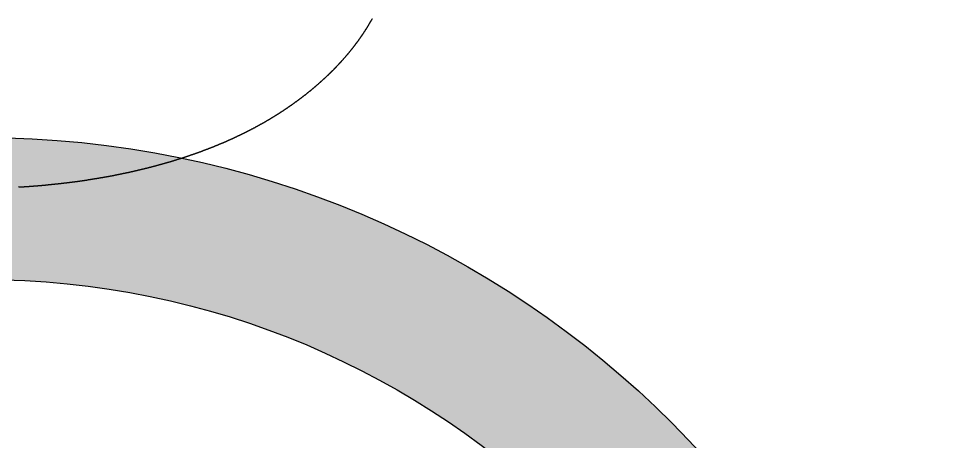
# Model space of a CAD drawing. Header units: millimetres. Extents: x 88 to 97873, y 32 to 55088.
# Drawn here: x 48191.74 to 48221.05, y 4628.88 to 4642.07 of the extents above; entities that cross this region are included whole.
import ezdxf

# ---------------------------------------------------------------- set-up
doc = ezdxf.new("R2010")
doc.units = ezdxf.units.MM
doc.header["$LTSCALE"] = 0.3
doc.layers.add('FICHAS_XLR', color=7, linetype='Continuous')

# ---------------------------------------------------------------- blocks, each defined once
blk = doc.blocks.new('FICHA_XLR_FEMEA')
at = {"layer": 'FICHAS_XLR'}
h = blk.add_hatch(color=0, dxfattribs=at)
h.dxf.hatch_style = 1
h.paths.add_polyline_path([(-762, 0, 1), (762, 0, 1)], flags=0)
h.paths.add_polyline_path([(-274.4, -13.5, -1), (-554.4, -13.5, -1)], flags=0)
h.paths.add_polyline_path([(538.6, -13.5, -1), (258.6, -13.5, -1)], flags=0)
h.paths.add_polyline_path([(140, -427.7, -1), (-140, -427.7, -1)], flags=0)
h.paths.add_polyline_path([(-1150.6, 0, 1), (1150.6, 0, 1)])
h.paths.add_polyline_path([(983.2, 0, -1), (-983.2, 0, -1)], flags=16)
at = {"layer": 'FICHAS_XLR', "color": 0}
blk.add_lwpolyline([(43.1, 1092.2), (43.5, 1092.3), (43.9, 1092.3), (44.2, 1092.3), (44.6, 1092.3), (45, 1092.3), (45.3, 1092.4), (45.7, 1092.4), (46.1, 1092.4), (46.4, 1092.4), (46.8, 1092.5), (47.2, 1092.5), (47.5, 1092.5), (47.9, 1092.5), (48.3, 1092.5), (48.6, 1092.6), (49, 1092.6), (49.4, 1092.6), (49.7, 1092.6), (50.1, 1092.7), (50.5, 1092.7), (50.9, 1092.7), (51.2, 1092.7), (51.6, 1092.8), (52, 1092.8), (52.3, 1092.8), (52.7, 1092.8), (53.1, 1092.9), (53.4, 1092.9), (53.8, 1092.9), (54.2, 1092.9), (54.5, 1093), (54.9, 1093), (55.3, 1093), (55.6, 1093), (56, 1093.1), (56.4, 1093.1), (56.7, 1093.1), (57.1, 1093.1), (57.5, 1093.2), (57.8, 1093.2), (58.2, 1093.2), (58.6, 1093.3), (58.9, 1093.3), (59.3, 1093.3), (59.7, 1093.3), (60, 1093.4), (60.4, 1093.4), (60.8, 1093.4), (61.1, 1093.5), (61.5, 1093.5), (61.9, 1093.5), (62.2, 1093.5), (62.6, 1093.6), (63, 1093.6), (63.3, 1093.6), (63.7, 1093.7), (64.1, 1093.7), (64.4, 1093.7), (64.8, 1093.7), (65.2, 1093.8), (65.5, 1093.8), (65.9, 1093.8), (66.3, 1093.9), (66.6, 1093.9), (67, 1093.9), (67.3, 1094), (67.7, 1094), (68.1, 1094), (68.4, 1094.1), (68.8, 1094.1), (69.2, 1094.1), (69.5, 1094.1), (69.9, 1094.2), (70.3, 1094.2), (70.6, 1094.2), (71, 1094.3), (71.4, 1094.3), (71.7, 1094.3), (72.1, 1094.4), (72.5, 1094.4), (72.8, 1094.4), (73.2, 1094.5), (73.6, 1094.5), (73.9, 1094.5), (74.3, 1094.6), (74.7, 1094.6), (75, 1094.6), (75.4, 1094.7), (75.8, 1094.7), (76.1, 1094.7), (76.5, 1094.8), (76.8, 1094.8), (77.2, 1094.8), (77.6, 1094.9), (77.9, 1094.9), (78.3, 1095), (78.7, 1095), (79, 1095), (79.4, 1095.1), (79.8, 1095.1), (80.1, 1095.1), (80.5, 1095.2), (80.9, 1095.2), (81.2, 1095.2), (81.6, 1095.3), (81.9, 1095.3), (82.3, 1095.4), (82.7, 1095.4), (83, 1095.4), (83.4, 1095.5), (83.8, 1095.5), (84.1, 1095.5), (84.5, 1095.6), (84.9, 1095.6), (85.2, 1095.7), (85.6, 1095.7), (85.9, 1095.7), (86.3, 1095.8), (86.7, 1095.8), (87, 1095.8), (87.4, 1095.9), (87.8, 1095.9), (88.1, 1096), (88.5, 1096), (88.9, 1096), (89.2, 1096.1), (89.6, 1096.1), (89.9, 1096.2), (90.3, 1096.2), (90.7, 1096.2), (91, 1096.3), (91.4, 1096.3), (91.8, 1096.4), (92.1, 1096.4), (92.5, 1096.4), (92.8, 1096.5), (93.2, 1096.5), (93.6, 1096.6), (93.9, 1096.6), (94.3, 1096.7), (94.7, 1096.7), (95, 1096.7), (95.4, 1096.8), (95.7, 1096.8), (96.1, 1096.9), (96.5, 1096.9), (96.8, 1097), (97.2, 1097), (97.6, 1097), (97.9, 1097.1), (98.3, 1097.1), (98.6, 1097.2), (99, 1097.2), (99.4, 1097.3), (99.7, 1097.3), (100.1, 1097.3), (100.5, 1097.4), (100.8, 1097.4), (101.2, 1097.5), (101.5, 1097.5), (101.9, 1097.6), (102.3, 1097.6), (102.6, 1097.7), (103, 1097.7), (103.3, 1097.7), (103.7, 1097.8), (104.1, 1097.8), (104.4, 1097.9), (104.8, 1097.9), (105.1, 1098), (105.5, 1098), (105.9, 1098.1), (106.2, 1098.1), (106.6, 1098.2), (107, 1098.2), (107.3, 1098.3), (107.7, 1098.3), (108, 1098.4), (108.4, 1098.4), (108.8, 1098.5), (109.1, 1098.5), (109.5, 1098.5), (109.8, 1098.6), (110.2, 1098.6), (110.6, 1098.7), (110.9, 1098.7), (111.3, 1098.8), (111.6, 1098.8), (112, 1098.9), (112.4, 1098.9), (112.7, 1099), (113.1, 1099), (113.4, 1099.1), (113.8, 1099.1), (114.1, 1099.2), (114.5, 1099.2), (114.9, 1099.3), (115.2, 1099.3), (115.6, 1099.4), (115.9, 1099.4), (116.3, 1099.5), (116.7, 1099.5), (117, 1099.6), (117.4, 1099.6), (117.7, 1099.7), (118.1, 1099.7), (118.5, 1099.8), (118.8, 1099.9), (119.2, 1099.9), (119.5, 1100), (119.9, 1100), (120.2, 1100.1), (120.6, 1100.1), (121, 1100.2), (121.3, 1100.2), (121.7, 1100.3), (122, 1100.3), (122.4, 1100.4), (122.8, 1100.4), (123.1, 1100.5), (123.5, 1100.5), (123.8, 1100.6), (124.2, 1100.6), (124.5, 1100.7), (124.9, 1100.8), (125.3, 1100.8), (125.6, 1100.9), (126, 1100.9), (126.3, 1101), (126.7, 1101), (127, 1101.1), (127.4, 1101.1), (127.8, 1101.2), (128.1, 1101.3), (128.5, 1101.3), (128.8, 1101.4), (129.2, 1101.4), (129.5, 1101.5), (129.9, 1101.5), (130.3, 1101.6), (130.6, 1101.7), (131, 1101.7), (131.3, 1101.8), (131.7, 1101.8), (132, 1101.9), (132.4, 1101.9), (132.7, 1102), (133.1, 1102.1), (133.5, 1102.1), (133.8, 1102.2), (134.2, 1102.2), (134.5, 1102.3), (134.9, 1102.3), (135.2, 1102.4), (135.6, 1102.5), (135.9, 1102.5), (136.3, 1102.6), (136.7, 1102.6), (137, 1102.7), (137.4, 1102.8), (137.7, 1102.8), (138.1, 1102.9), (138.4, 1102.9), (138.8, 1103), (139.1, 1103.1), (139.5, 1103.1), (139.8, 1103.2), (140.2, 1103.3), (140.6, 1103.3), (140.9, 1103.4), (141.3, 1103.4), (141.6, 1103.5), (142, 1103.6), (142.3, 1103.6), (142.7, 1103.7), (143, 1103.7), (143.4, 1103.8), (143.7, 1103.9), (144.1, 1103.9), (144.4, 1104), (144.8, 1104.1), (145.2, 1104.1), (145.5, 1104.2), (145.9, 1104.3), (146.2, 1104.3), (146.6, 1104.4), (146.9, 1104.4), (147.3, 1104.5), (147.6, 1104.6), (148, 1104.6), (148.3, 1104.7), (148.7, 1104.8), (149, 1104.8), (149.4, 1104.9), (149.7, 1105), (150.1, 1105), (150.4, 1105.1), (150.8, 1105.2), (151.1, 1105.2), (151.5, 1105.3), (151.8, 1105.4), (152.2, 1105.4), (152.6, 1105.5), (152.9, 1105.6), (153.3, 1105.6), (153.6, 1105.7), (154, 1105.8), (154.3, 1105.8), (154.7, 1105.9), (155, 1106), (155.4, 1106), (155.7, 1106.1), (156.1, 1106.2), (156.4, 1106.2), (156.8, 1106.3), (157.1, 1106.4), (157.5, 1106.4), (157.8, 1106.5), (158.2, 1106.6), (158.5, 1106.6), (158.9, 1106.7), (159.2, 1106.8), (159.6, 1106.9), (159.9, 1106.9), (160.3, 1107), (160.6, 1107.1), (161, 1107.1), (161.3, 1107.2), (161.7, 1107.3), (162, 1107.3), (162.4, 1107.4), (162.7, 1107.5), (163.1, 1107.6), (163.4, 1107.6), (163.8, 1107.7), (164.1, 1107.8), (164.5, 1107.8), (164.8, 1107.9), (165.2, 1108), (165.5, 1108.1), (165.8, 1108.1), (166.2, 1108.2), (166.5, 1108.3), (166.9, 1108.4), (167.2, 1108.4), (167.6, 1108.5), (167.9, 1108.6), (168.3, 1108.6), (168.6, 1108.7), (169, 1108.8), (169.3, 1108.9), (169.7, 1108.9), (170, 1109), (170.4, 1109.1), (170.7, 1109.2), (171.1, 1109.2), (171.4, 1109.3), (171.8, 1109.4), (172.1, 1109.5), (172.5, 1109.5), (172.8, 1109.6), (173.1, 1109.7), (173.5, 1109.8), (173.8, 1109.8), (174.2, 1109.9), (174.5, 1110), (174.9, 1110.1), (175.2, 1110.1), (175.6, 1110.2), (175.9, 1110.3), (176.3, 1110.4), (176.6, 1110.5), (176.9, 1110.5), (177.3, 1110.6), (177.6, 1110.7), (178, 1110.8), (178.3, 1110.8), (178.7, 1110.9), (179, 1111), (179.4, 1111.1), (179.7, 1111.2), (180.1, 1111.2), (180.4, 1111.3), (180.7, 1111.4), (181.1, 1111.5), (181.4, 1111.6), (181.8, 1111.6), (182.1, 1111.7), (182.5, 1111.8), (182.8, 1111.9), (183.2, 1112), (183.5, 1112), (183.8, 1112.1), (184.2, 1112.2), (184.5, 1112.3), (184.9, 1112.4), (185.2, 1112.4), (185.6, 1112.5), (185.9, 1112.6), (186.2, 1112.7), (186.6, 1112.8), (186.9, 1112.8), (187.3, 1112.9), (187.6, 1113), (188, 1113.1), (188.3, 1113.2), (188.6, 1113.3), (189, 1113.3), (189.3, 1113.4), (189.7, 1113.5), (190, 1113.6), (190.3, 1113.7), (190.7, 1113.8), (191, 1113.8), (191.4, 1113.9), (191.7, 1114), (192.1, 1114.1), (192.4, 1114.2), (192.7, 1114.3), (193.1, 1114.3), (193.4, 1114.4), (193.8, 1114.5), (194.1, 1114.6), (194.4, 1114.7), (194.8, 1114.8), (195.1, 1114.9), (195.5, 1114.9), (195.8, 1115), (196.1, 1115.1), (196.5, 1115.2), (196.8, 1115.3), (197.2, 1115.4), (197.5, 1115.5), (197.8, 1115.6), (198.2, 1115.6), (198.5, 1115.7), (198.9, 1115.8), (199.2, 1115.9), (199.5, 1116), (199.9, 1116.1), (200.2, 1116.2), (200.5, 1116.3), (200.9, 1116.3), (201.2, 1116.4), (201.6, 1116.5), (201.9, 1116.6), (202.2, 1116.7), (202.6, 1116.8), (202.9, 1116.9), (203.3, 1117), (203.6, 1117.1), (203.9, 1117.1), (204.3, 1117.2), (204.6, 1117.3), (204.9, 1117.4), (205.3, 1117.5), (205.6, 1117.6), (205.9, 1117.7), (206.3, 1117.8), (206.6, 1117.9), (207, 1118), (207.3, 1118.1), (207.6, 1118.1), (208, 1118.2), (208.3, 1118.3), (208.6, 1118.4), (209, 1118.5), (209.3, 1118.6), (209.6, 1118.7), (210, 1118.8), (210.3, 1118.9), (210.7, 1119), (211, 1119.1), (211.3, 1119.2), (211.7, 1119.3), (212, 1119.3), (212.3, 1119.4), (212.7, 1119.5), (213, 1119.6), (213.3, 1119.7), (213.7, 1119.8), (214, 1119.9), (214.3, 1120), (214.7, 1120.1), (215, 1120.2), (215.3, 1120.3), (215.7, 1120.4), (216, 1120.5), (216.3, 1120.6), (216.7, 1120.7), (217, 1120.8), (217.3, 1120.9), (217.7, 1121), (218, 1121.1), (218.3, 1121.2), (218.7, 1121.3), (219, 1121.4), (219.3, 1121.5), (219.7, 1121.5), (220, 1121.6), (220.3, 1121.7), (220.7, 1121.8), (221, 1121.9), (221.3, 1122), (221.7, 1122.1), (222, 1122.2), (222.3, 1122.3), (222.6, 1122.4), (223, 1122.5), (223.3, 1122.6), (223.6, 1122.7), (224, 1122.8), (224.3, 1122.9), (224.6, 1123), (225, 1123.1), (225.3, 1123.2), (225.6, 1123.3), (225.9, 1123.4), (226.3, 1123.5), (226.6, 1123.6), (226.9, 1123.7), (227.3, 1123.8), (227.6, 1123.9), (227.9, 1124), (228.3, 1124.1), (228.6, 1124.2), (228.9, 1124.3), (229.2, 1124.4), (229.6, 1124.5), (229.9, 1124.6), (230.2, 1124.7), (230.6, 1124.9), (230.9, 1125), (231.2, 1125.1), (231.5, 1125.2), (231.9, 1125.3), (232.2, 1125.4), (232.5, 1125.5), (232.8, 1125.6), (233.2, 1125.7), (233.5, 1125.8), (233.8, 1125.9), (234.2, 1126), (234.5, 1126.1), (234.8, 1126.2), (235.1, 1126.3), (235.5, 1126.4), (235.8, 1126.5), (236.1, 1126.6), (236.4, 1126.7), (236.8, 1126.8), (237.1, 1126.9), (237.4, 1127), (237.7, 1127.2), (238.1, 1127.3), (238.4, 1127.4), (238.7, 1127.5), (239, 1127.6), (239.4, 1127.7), (239.7, 1127.8), (240, 1127.9), (240.3, 1128), (240.7, 1128.1), (241, 1128.2), (241.3, 1128.3), (241.6, 1128.4), (242, 1128.5), (242.3, 1128.7), (242.6, 1128.8), (242.9, 1128.9), (243.3, 1129), (243.6, 1129.1), (243.9, 1129.2), (244.2, 1129.3), (244.5, 1129.4), (244.9, 1129.5), (245.2, 1129.6), (245.5, 1129.7), (245.8, 1129.9), (246.2, 1130), (246.5, 1130.1), (246.8, 1130.2), (247.1, 1130.3), (247.4, 1130.4), (247.8, 1130.5), (248.1, 1130.6), (248.4, 1130.7), (248.7, 1130.9), (249.1, 1131), (249.4, 1131.1), (249.7, 1131.2), (250, 1131.3), (250.3, 1131.4), (250.7, 1131.5), (251, 1131.6), (251.3, 1131.8), (251.6, 1131.9), (251.9, 1132), (252.3, 1132.1), (252.6, 1132.2), (252.9, 1132.3), (253.2, 1132.4), (253.5, 1132.6), (253.9, 1132.7), (254.2, 1132.8), (254.5, 1132.9), (254.8, 1133), (255.1, 1133.1), (255.4, 1133.2), (255.8, 1133.4), (256.1, 1133.5), (256.4, 1133.6), (256.7, 1133.7), (257, 1133.8), (257.4, 1133.9), (257.7, 1134.1), (258, 1134.2), (258.3, 1134.3), (258.6, 1134.4), (258.9, 1134.5), (259.3, 1134.6), (259.6, 1134.8), (259.9, 1134.9), (260.2, 1135), (260.5, 1135.1), (260.8, 1135.2), (261.1, 1135.3), (261.5, 1135.5), (261.8, 1135.6), (262.1, 1135.7), (262.4, 1135.8), (262.7, 1135.9), (263, 1136.1), (263.4, 1136.2), (263.7, 1136.3), (264, 1136.4), (264.3, 1136.5), (264.6, 1136.7), (264.9, 1136.8), (265.2, 1136.9), (265.6, 1137), (265.9, 1137.1), (266.2, 1137.3), (266.5, 1137.4), (266.8, 1137.5), (267.1, 1137.6), (267.4, 1137.7), (267.7, 1137.9), (268.1, 1138), (268.4, 1138.1), (268.7, 1138.2), (269, 1138.4), (269.3, 1138.5), (269.6, 1138.6), (269.9, 1138.7), (270.2, 1138.8), (270.6, 1139), (270.9, 1139.1), (271.2, 1139.2), (271.5, 1139.3), (271.8, 1139.5), (272.1, 1139.6), (272.4, 1139.7), (272.7, 1139.8), (273, 1140), (273.4, 1140.1), (273.7, 1140.2), (274, 1140.3), (274.3, 1140.5), (274.6, 1140.6), (274.9, 1140.7), (275.2, 1140.8), (275.5, 1141), (275.8, 1141.1), (276.1, 1141.2), (276.4, 1141.3), (276.8, 1141.5), (277.1, 1141.6), (277.4, 1141.7), (277.7, 1141.8), (278, 1142), (278.3, 1142.1), (278.6, 1142.2), (278.9, 1142.4), (279.2, 1142.5), (279.5, 1142.6), (279.8, 1142.7), (280.1, 1142.9), (280.4, 1143), (280.7, 1143.1), (281.1, 1143.2), (281.4, 1143.4), (281.7, 1143.5), (282, 1143.6), (282.3, 1143.8), (282.6, 1143.9), (282.9, 1144), (283.2, 1144.2), (283.5, 1144.3), (283.8, 1144.4), (284.1, 1144.5), (284.4, 1144.7), (284.7, 1144.8), (285, 1144.9), (285.3, 1145.1), (285.6, 1145.2), (285.9, 1145.3), (286.2, 1145.5), (286.5, 1145.6), (286.8, 1145.7), (287.2, 1145.9), (287.5, 1146), (287.8, 1146.1), (288.1, 1146.3), (288.4, 1146.4), (288.7, 1146.5), (289, 1146.7), (289.3, 1146.8), (289.6, 1146.9), (289.9, 1147.1), (290.2, 1147.2), (290.5, 1147.3), (290.8, 1147.5), (291.1, 1147.6), (291.4, 1147.7), (291.7, 1147.9), (292, 1148), (292.3, 1148.1), (292.6, 1148.3), (292.9, 1148.4), (293.2, 1148.5), (293.5, 1148.7), (293.8, 1148.8), (294.1, 1148.9), (294.4, 1149.1), (294.7, 1149.2), (295, 1149.3), (295.3, 1149.5), (295.6, 1149.6), (295.9, 1149.8), (296.2, 1149.9), (296.5, 1150), (296.8, 1150.2), (297.1, 1150.3), (297.4, 1150.4), (297.7, 1150.6), (298, 1150.7), (298.3, 1150.9), (298.6, 1151), (298.9, 1151.1), (299.2, 1151.3), (299.5, 1151.4), (299.8, 1151.6), (300, 1151.7), (300.3, 1151.8), (300.6, 1152), (300.9, 1152.1), (301.2, 1152.3), (301.5, 1152.4), (301.8, 1152.5), (302.1, 1152.7), (302.4, 1152.8), (302.7, 1153), (303, 1153.1), (303.3, 1153.2), (303.6, 1153.4), (303.9, 1153.5), (304.2, 1153.7), (304.5, 1153.8), (304.8, 1153.9), (305.1, 1154.1), (305.4, 1154.2), (305.7, 1154.4), (305.9, 1154.5), (306.2, 1154.7), (306.5, 1154.8), (306.8, 1154.9), (307.1, 1155.1), (307.4, 1155.2), (307.7, 1155.4), (308, 1155.5), (308.3, 1155.7), (308.6, 1155.8), (308.9, 1155.9), (309.2, 1156.1), (309.5, 1156.2), (309.7, 1156.4), (310, 1156.5), (310.3, 1156.7), (310.6, 1156.8), (310.9, 1157), (311.2, 1157.1), (311.5, 1157.3), (311.8, 1157.4), (312.1, 1157.5), (312.4, 1157.7), (312.6, 1157.8), (312.9, 1158), (313.2, 1158.1), (313.5, 1158.3), (313.8, 1158.4), (314.1, 1158.6), (314.4, 1158.7), (314.7, 1158.9), (315, 1159), (315.2, 1159.2), (315.5, 1159.3), (315.8, 1159.5), (316.1, 1159.6), (316.4, 1159.8), (316.7, 1159.9), (317, 1160.1), (317.2, 1160.2), (317.5, 1160.4), (317.8, 1160.5), (318.1, 1160.7), (318.4, 1160.8), (318.7, 1161), (319, 1161.1), (319.3, 1161.3), (319.5, 1161.4), (319.8, 1161.6), (320.1, 1161.7), (320.4, 1161.9), (320.7, 1162), (321, 1162.2), (321.2, 1162.3), (321.5, 1162.5), (321.8, 1162.6), (322.1, 1162.8), (322.4, 1162.9), (322.7, 1163.1), (322.9, 1163.2), (323.2, 1163.4), (323.5, 1163.5), (323.8, 1163.7), (324.1, 1163.8), (324.4, 1164), (324.6, 1164.1), (324.9, 1164.3), (325.2, 1164.5), (325.5, 1164.6), (325.8, 1164.8), (326, 1164.9), (326.3, 1165.1), (326.6, 1165.2), (326.9, 1165.4), (327.2, 1165.5), (327.5, 1165.7), (327.7, 1165.8), (328, 1166), (328.3, 1166.2), (328.6, 1166.3), (328.8, 1166.5), (329.1, 1166.6), (329.4, 1166.8), (329.7, 1166.9), (330, 1167.1), (330.2, 1167.3), (330.5, 1167.4), (330.8, 1167.6), (331.1, 1167.7), (331.4, 1167.9), (331.6, 1168), (331.9, 1168.2), (332.2, 1168.4), (332.5, 1168.5), (332.7, 1168.7), (333, 1168.8), (333.3, 1169), (333.6, 1169.2), (333.8, 1169.3), (334.1, 1169.5), (334.4, 1169.6), (334.7, 1169.8), (334.9, 1170), (335.2, 1170.1), (335.5, 1170.3), (335.8, 1170.4), (336, 1170.6), (336.3, 1170.8), (336.6, 1170.9), (336.9, 1171.1), (337.1, 1171.2), (337.4, 1171.4), (337.7, 1171.6), (338, 1171.7), (338.2, 1171.9), (338.5, 1172), (338.8, 1172.2), (339.1, 1172.4), (339.3, 1172.5), (339.6, 1172.7), (339.9, 1172.9), (340.1, 1173), (340.4, 1173.2), (340.7, 1173.3), (341, 1173.5), (341.2, 1173.7), (341.5, 1173.8), (341.8, 1174), (342, 1174.2), (342.3, 1174.3), (342.6, 1174.5), (342.9, 1174.7), (343.1, 1174.8), (343.4, 1175), (343.7, 1175.2), (343.9, 1175.3), (344.2, 1175.5), (344.5, 1175.7), (344.7, 1175.8), (345, 1176), (345.3, 1176.2), (345.5, 1176.3), (345.8, 1176.5), (346.1, 1176.7), (346.3, 1176.8), (346.6, 1177), (346.9, 1177.2), (347.1, 1177.3), (347.4, 1177.5), (347.7, 1177.7), (347.9, 1177.8), (348.2, 1178), (348.5, 1178.2), (348.7, 1178.3), (349, 1178.5), (349.3, 1178.7), (349.5, 1178.8), (349.8, 1179), (350.1, 1179.2), (350.3, 1179.3), (350.6, 1179.5), (350.9, 1179.7), (351.1, 1179.8), (351.4, 1180), (351.7, 1180.2), (351.9, 1180.4), (352.2, 1180.5), (352.4, 1180.7), (352.7, 1180.9), (353, 1181), (353.2, 1181.2), (353.5, 1181.4), (353.8, 1181.6), (354, 1181.7), (354.3, 1181.9), (354.5, 1182.1), (354.8, 1182.2), (355.1, 1182.4), (355.3, 1182.6), (355.6, 1182.8), (355.8, 1182.9), (356.1, 1183.1), (356.4, 1183.3), (356.6, 1183.4), (356.9, 1183.6), (357.1, 1183.8), (357.4, 1184), (357.7, 1184.1), (357.9, 1184.3), (358.2, 1184.5), (358.4, 1184.7), (358.7, 1184.8), (358.9, 1185), (359.2, 1185.2), (359.5, 1185.4), (359.7, 1185.5), (360, 1185.7), (360.2, 1185.9), (360.5, 1186.1), (360.7, 1186.2), (361, 1186.4), (361.3, 1186.6), (361.5, 1186.8), (361.8, 1186.9), (362, 1187.1), (362.3, 1187.3), (362.5, 1187.5), (362.8, 1187.6), (363, 1187.8), (363.3, 1188), (363.6, 1188.2), (363.8, 1188.3), (364.1, 1188.5), (364.3, 1188.7), (364.6, 1188.9), (364.8, 1189.1), (365.1, 1189.2), (365.3, 1189.4), (365.6, 1189.6), (365.8, 1189.8), (366.1, 1189.9), (366.3, 1190.1), (366.6, 1190.3), (366.8, 1190.5), (367.1, 1190.7), (367.3, 1190.8), (367.6, 1191), (367.8, 1191.2), (368.1, 1191.4), (368.3, 1191.6), (368.6, 1191.7), (368.8, 1191.9), (369.1, 1192.1), (369.3, 1192.3), (369.6, 1192.5), (369.8, 1192.6), (370.1, 1192.8), (370.3, 1193), (370.6, 1193.2), (370.8, 1193.4), (371.1, 1193.5), (371.3, 1193.7), (371.6, 1193.9), (371.8, 1194.1), (372.1, 1194.3), (372.3, 1194.5), (372.6, 1194.6), (372.8, 1194.8), (373.1, 1195), (373.3, 1195.2), (373.6, 1195.4), (373.8, 1195.6), (374, 1195.7), (374.3, 1195.9), (374.5, 1196.1), (374.8, 1196.3), (375, 1196.5), (375.3, 1196.7), (375.5, 1196.8), (375.8, 1197), (376, 1197.2), (376.2, 1197.4), (376.5, 1197.6), (376.7, 1197.8), (377, 1197.9), (377.2, 1198.1), (377.5, 1198.3), (377.7, 1198.5), (377.9, 1198.7), (378.2, 1198.9), (378.4, 1199.1), (378.7, 1199.2), (378.9, 1199.4), (379.1, 1199.6), (379.4, 1199.8), (379.6, 1200), (379.9, 1200.2), (380.1, 1200.4), (380.3, 1200.5), (380.6, 1200.7), (380.8, 1200.9), (381.1, 1201.1), (381.3, 1201.3), (381.5, 1201.5), (381.8, 1201.7), (382, 1201.9), (382.3, 1202), (382.5, 1202.2), (382.7, 1202.4), (383, 1202.6), (383.2, 1202.8), (383.4, 1203), (383.7, 1203.2), (383.9, 1203.4), (384.1, 1203.5), (384.4, 1203.7), (384.6, 1203.9), (384.9, 1204.1), (385.1, 1204.3), (385.3, 1204.5), (385.6, 1204.7), (385.8, 1204.9), (386, 1205.1), (386.3, 1205.3), (386.5, 1205.4), (386.7, 1205.6), (387, 1205.8), (387.2, 1206), (387.4, 1206.2), (387.7, 1206.4), (387.9, 1206.6), (388.1, 1206.8), (388.4, 1207), (388.6, 1207.2), (388.8, 1207.4), (389.1, 1207.5), (389.3, 1207.7), (389.5, 1207.9), (389.7, 1208.1), (390, 1208.3), (390.2, 1208.5), (390.4, 1208.7), (390.7, 1208.9), (390.9, 1209.1), (391.1, 1209.3), (391.4, 1209.5), (391.6, 1209.7), (391.8, 1209.9), (392, 1210), (392.3, 1210.2), (392.5, 1210.4), (392.7, 1210.6), (393, 1210.8), (393.2, 1211), (393.4, 1211.2), (393.6, 1211.4), (393.9, 1211.6), (394.1, 1211.8), (394.3, 1212), (394.5, 1212.2), (394.8, 1212.4), (395, 1212.6), (395.2, 1212.8), (395.4, 1213), (395.7, 1213.2), (395.9, 1213.4), (396.1, 1213.5), (396.3, 1213.7), (396.6, 1213.9), (396.8, 1214.1), (397, 1214.3), (397.2, 1214.5), (397.5, 1214.7), (397.7, 1214.9), (397.9, 1215.1), (398.1, 1215.3), (398.3, 1215.5), (398.6, 1215.7), (398.8, 1215.9), (399, 1216.1), (399.2, 1216.3), (399.4, 1216.5), (399.7, 1216.7), (399.9, 1216.9), (400.1, 1217.1), (400.3, 1217.3), (400.5, 1217.5), (400.8, 1217.7), (401, 1217.9), (401.2, 1218.1), (401.4, 1218.3), (401.6, 1218.5), (401.9, 1218.7), (402.1, 1218.9), (402.3, 1219.1), (402.5, 1219.3), (402.7, 1219.5), (402.9, 1219.7), (403.2, 1219.9), (403.4, 1220.1), (403.6, 1220.3), (403.8, 1220.5), (404, 1220.7), (404.2, 1220.9), (404.5, 1221.1), (404.7, 1221.3), (404.9, 1221.5), (405.1, 1221.7), (405.3, 1221.9), (405.5, 1222.1), (405.7, 1222.3), (406, 1222.5), (406.2, 1222.7), (406.4, 1222.9), (406.6, 1223.1), (406.8, 1223.3), (407, 1223.5), (407.2, 1223.7), (407.4, 1223.9), (407.7, 1224.1), (407.9, 1224.3), (408.1, 1224.5), (408.3, 1224.7), (408.5, 1224.9), (408.7, 1225.1), (408.9, 1225.3), (409.1, 1225.5), (409.3, 1225.7), (409.6, 1225.9), (409.8, 1226.1), (410, 1226.3), (410.2, 1226.5), (410.4, 1226.7), (410.6, 1226.9), (410.8, 1227.1), (411, 1227.3), (411.2, 1227.5), (411.4, 1227.7), (411.6, 1227.9), (411.8, 1228.1), (412, 1228.4), (412.2, 1228.6), (412.5, 1228.8), (412.7, 1229), (412.9, 1229.2), (413.1, 1229.4), (413.3, 1229.6), (413.5, 1229.8), (413.7, 1230), (413.9, 1230.2), (414.1, 1230.4), (414.3, 1230.6), (414.5, 1230.8), (414.7, 1231), (414.9, 1231.2), (415.1, 1231.4), (415.3, 1231.6), (415.5, 1231.8), (415.7, 1232.1), (415.9, 1232.3), (416.1, 1232.5), (416.3, 1232.7), (416.5, 1232.9), (416.7, 1233.1), (416.9, 1233.3), (417.1, 1233.5), (417.3, 1233.7), (417.5, 1233.9), (417.7, 1234.1), (417.9, 1234.3), (418.1, 1234.5), (418.3, 1234.7), (418.5, 1235), (418.7, 1235.2), (418.9, 1235.4), (419.1, 1235.6), (419.3, 1235.8), (419.5, 1236), (419.7, 1236.2), (419.9, 1236.4), (420.1, 1236.6), (420.3, 1236.8), (420.5, 1237), (420.7, 1237.2), (420.9, 1237.5), (421.1, 1237.7), (421.3, 1237.9), (421.5, 1238.1), (421.7, 1238.3), (421.8, 1238.5), (422, 1238.7), (422.2, 1238.9), (422.4, 1239.1), (422.6, 1239.3), (422.8, 1239.6), (423, 1239.8), (423.2, 1240), (423.4, 1240.2), (423.6, 1240.4), (423.8, 1240.6), (424, 1240.8), (424.2, 1241), (424.3, 1241.2), (424.5, 1241.4), (424.7, 1241.7), (424.9, 1241.9), (425.1, 1242.1), (425.3, 1242.3), (425.5, 1242.5), (425.7, 1242.7), (425.9, 1242.9), (426, 1243.1), (426.2, 1243.4), (426.4, 1243.6), (426.6, 1243.8), (426.8, 1244), (427, 1244.2), (427.2, 1244.4), (427.4, 1244.6), (427.5, 1244.8), (427.7, 1245.1), (427.9, 1245.3), (428.1, 1245.5), (428.3, 1245.7), (428.5, 1245.9), (428.7, 1246.1), (428.8, 1246.3), (429, 1246.5), (429.2, 1246.8), (429.4, 1247), (429.6, 1247.2), (429.8, 1247.4), (429.9, 1247.6), (430.1, 1247.8), (430.3, 1248), (430.5, 1248.3), (430.7, 1248.5), (430.8, 1248.7), (431, 1248.9), (431.2, 1249.1), (431.4, 1249.3), (431.6, 1249.5), (431.8, 1249.8), (431.9, 1250), (432.1, 1250.2), (432.3, 1250.4), (432.5, 1250.6), (432.6, 1250.8), (432.8, 1251), (433, 1251.3), (433.2, 1251.5), (433.4, 1251.7), (433.5, 1251.9), (433.7, 1252.1), (433.9, 1252.3), (434.1, 1252.6), (434.2, 1252.8), (434.4, 1253), (434.6, 1253.2), (434.8, 1253.4), (434.9, 1253.6), (435.1, 1253.9), (435.3, 1254.1), (435.5, 1254.3), (435.6, 1254.5), (435.8, 1254.7), (436, 1254.9), (436.2, 1255.2), (436.3, 1255.4), (436.5, 1255.6), (436.7, 1255.8), (436.9, 1256), (437, 1256.2), (437.2, 1256.5), (437.4, 1256.7), (437.5, 1256.9), (437.7, 1257.1), (437.9, 1257.3), (438, 1257.6), (438.2, 1257.8), (438.4, 1258), (438.6, 1258.2), (438.7, 1258.4), (438.9, 1258.6), (439.1, 1258.9), (439.2, 1259.1), (439.4, 1259.3), (439.6, 1259.5), (439.7, 1259.7), (439.9, 1260), (440.1, 1260.2), (440.2, 1260.4), (440.4, 1260.6), (440.6, 1260.8), (440.7, 1261.1), (440.9, 1261.3), (441.1, 1261.5), (441.2, 1261.7), (441.4, 1261.9), (441.6, 1262.2), (441.7, 1262.4), (441.9, 1262.6), (442, 1262.8), (442.2, 1263), (442.4, 1263.3), (442.5, 1263.5), (442.7, 1263.7), (442.9, 1263.9), (443, 1264.1), (443.2, 1264.4), (443.3, 1264.6), (443.5, 1264.8), (443.7, 1265), (443.8, 1265.2), (444, 1265.5), (444.1, 1265.7), (444.3, 1265.9), (444.5, 1266.1), (444.6, 1266.4), (444.8, 1266.6), (444.9, 1266.8), (445.1, 1267), (445.3, 1267.2), (445.4, 1267.5), (445.6, 1267.7), (445.7, 1267.9), (445.9, 1268.1), (446, 1268.4), (446.2, 1268.6), (446.4, 1268.8), (446.5, 1269), (446.7, 1269.2), (446.8, 1269.5), (447, 1269.7), (447.1, 1269.9), (447.3, 1270.1), (447.4, 1270.4), (447.6, 1270.6), (447.7, 1270.8), (447.9, 1271), (448.1, 1271.3), (448.2, 1271.5), (448.4, 1271.7), (448.5, 1271.9), (448.7, 1272.1), (448.8, 1272.4), (449, 1272.6), (449.1, 1272.8), (449.3, 1273), (449.4, 1273.3), (449.6, 1273.5), (449.7, 1273.7), (449.9, 1273.9), (450, 1274.2), (450.2, 1274.4), (450.3, 1274.6), (450.5, 1274.8), (450.6, 1275.1), (450.7, 1275.3), (450.9, 1275.5), (451, 1275.7), (451.2, 1276), (451.3, 1276.2), (451.5, 1276.4), (451.6, 1276.6), (451.8, 1276.9), (451.9, 1277.1), (452.1, 1277.3), (452.2, 1277.5), (452.4, 1277.8), (452.5, 1278), (452.6, 1278.2), (452.8, 1278.4), (452.9, 1278.7), (453.1, 1278.9), (453.2, 1279.1), (453.4, 1279.3), (453.5, 1279.6), (453.6, 1279.8), (453.8, 1280), (453.9, 1280.3), (454.1, 1280.5), (454.2, 1280.7), (454.3, 1280.9), (454.5, 1281.2), (454.6, 1281.4), (454.8, 1281.6), (454.9, 1281.8), (455, 1282.1), (455.2, 1282.3), (455.3, 1282.5), (455.4, 1282.7), (455.6, 1283), (455.7, 1283.2), (455.9, 1283.4), (456, 1283.7), (456.1, 1283.9), (456.3, 1284.1), (456.4, 1284.3), (456.5, 1284.6), (456.7, 1284.8), (456.8, 1285), (456.9, 1285.2), (457.1, 1285.5), (457.2, 1285.7), (457.3, 1285.9), (457.5, 1286.2), (457.6, 1286.4), (457.7, 1286.6), (457.9, 1286.8), (458, 1287.1), (458.1, 1287.3), (458.3, 1287.5), (458.4, 1287.8), (458.5, 1288), (458.7, 1288.2), (458.8, 1288.4), (458.9, 1288.7), (459, 1288.9), (459.2, 1289.1), (459.3, 1289.4), (459.4, 1289.6), (459.6, 1289.8), (459.7, 1290.1), (459.8, 1290.3), (459.9, 1290.5), (460.1, 1290.7)], dxfattribs=at)
for radius in [1150.6, 983.2]:
    blk.add_circle((0, 0), radius, dxfattribs=at)

msp = doc.modelspace()

# ---------------------------------------------------------------- block references
at = {"color": 116, "true_color": 0x136734, "xscale": 0.02646669214138868, "yscale": 0.02646669214138868, "zscale": 0.02646669214138868}
msp.add_blockref('FICHA_XLR_FEMEA', (48190.597, 4607.91), dxfattribs=at)

doc.saveas('drawing.dxf')
